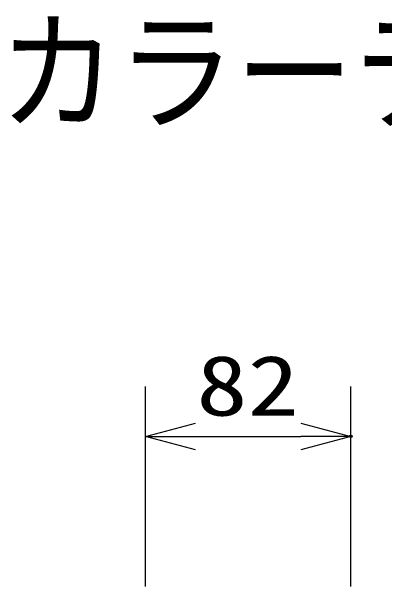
# Model space of a CAD drawing. Units: millimetres, scale not verified. Extents: x -63 to 63, y -57 to 57.
# Drawn here: x -34.99 to -20.1, y 34.25 to 57.24 of the extents above; entities that cross this region are included whole.
import ezdxf
from ezdxf.enums import TextEntityAlignment as Align

# ---------------------------------------------------------------- set-up
doc = ezdxf.new("R2010")
doc.units = ezdxf.units.MM
doc.header["$LTSCALE"] = 0.190236
doc.header["$PDMODE"] = 32
doc.header["$PDSIZE"] = 0.0951
for name, color, linetype in [('0-0_MOJI1', 2, 'Continuous'), ('0-4_TOUROKU', 3, 'Continuous'), ('0-5_DEFPOINTS', 7, 'Continuous')]:
    doc.layers.add(name, color=color, linetype=linetype)
doc.styles.add('ＭＳ ゴシック', font='')
doc.styles.get('ＭＳ ゴシック').set_extended_font_data('MS Gothic')

# ---------------------------------------------------------------- blocks, each defined once
blk = doc.blocks.new('_OPEN30')
at = {"layer": '0-4_TOUROKU', "color": 7}
blk.add_line((0, 0), (-1, 0), dxfattribs=at)
blk.add_lwpolyline([(-1, 0.26795), (0, 0), (-1, -0.26795)], dxfattribs=at)

msp = doc.modelspace()

# ---------------------------------------------------------------- linework, layer by layer
at = {"layer": '0-4_TOUROKU'}
for p, q in [((-29.6384, 34.2534), (-29.6384, 42.2534)), ((-21.4384, 34.2534), (-21.4384, 42.2534)), ((-27.6384, 40.2534), (-23.4384, 40.2534))]:
    msp.add_line(p, q, dxfattribs=at)
at = {"layer": '0-5_DEFPOINTS'}
msp.add_point((-21.4384, 40.2534), dxfattribs=at)

# ---------------------------------------------------------------- block references
at = {"layer": '0-4_TOUROKU', "xscale": 2, "yscale": 2, "rotation": 180}
msp.add_blockref('_OPEN30', (-29.6384, 40.2534), dxfattribs=at)
at = {"layer": '0-4_TOUROKU', "xscale": 2, "yscale": 2}
msp.add_blockref('_OPEN30', (-21.4384, 40.2534), dxfattribs=at)

# ---------------------------------------------------------------- texts
at = {"layer": '0-0_MOJI1', "style": 'ＭＳ ゴシック', "width": 0.9}
msp.add_text('カラーテレビカメラ', height=3.848, dxfattribs=at).set_placement((-35.5001, 51.7599), align=Align.BOTTOM_LEFT)
at = {"layer": '0-4_TOUROKU', "style": 'ＭＳ ゴシック', "width": 1.25}
msp.add_text('82', height=2.406, dxfattribs=at).set_placement((-27.6053, 40.363), align=Align.BOTTOM_LEFT)

doc.saveas('drawing.dxf')
